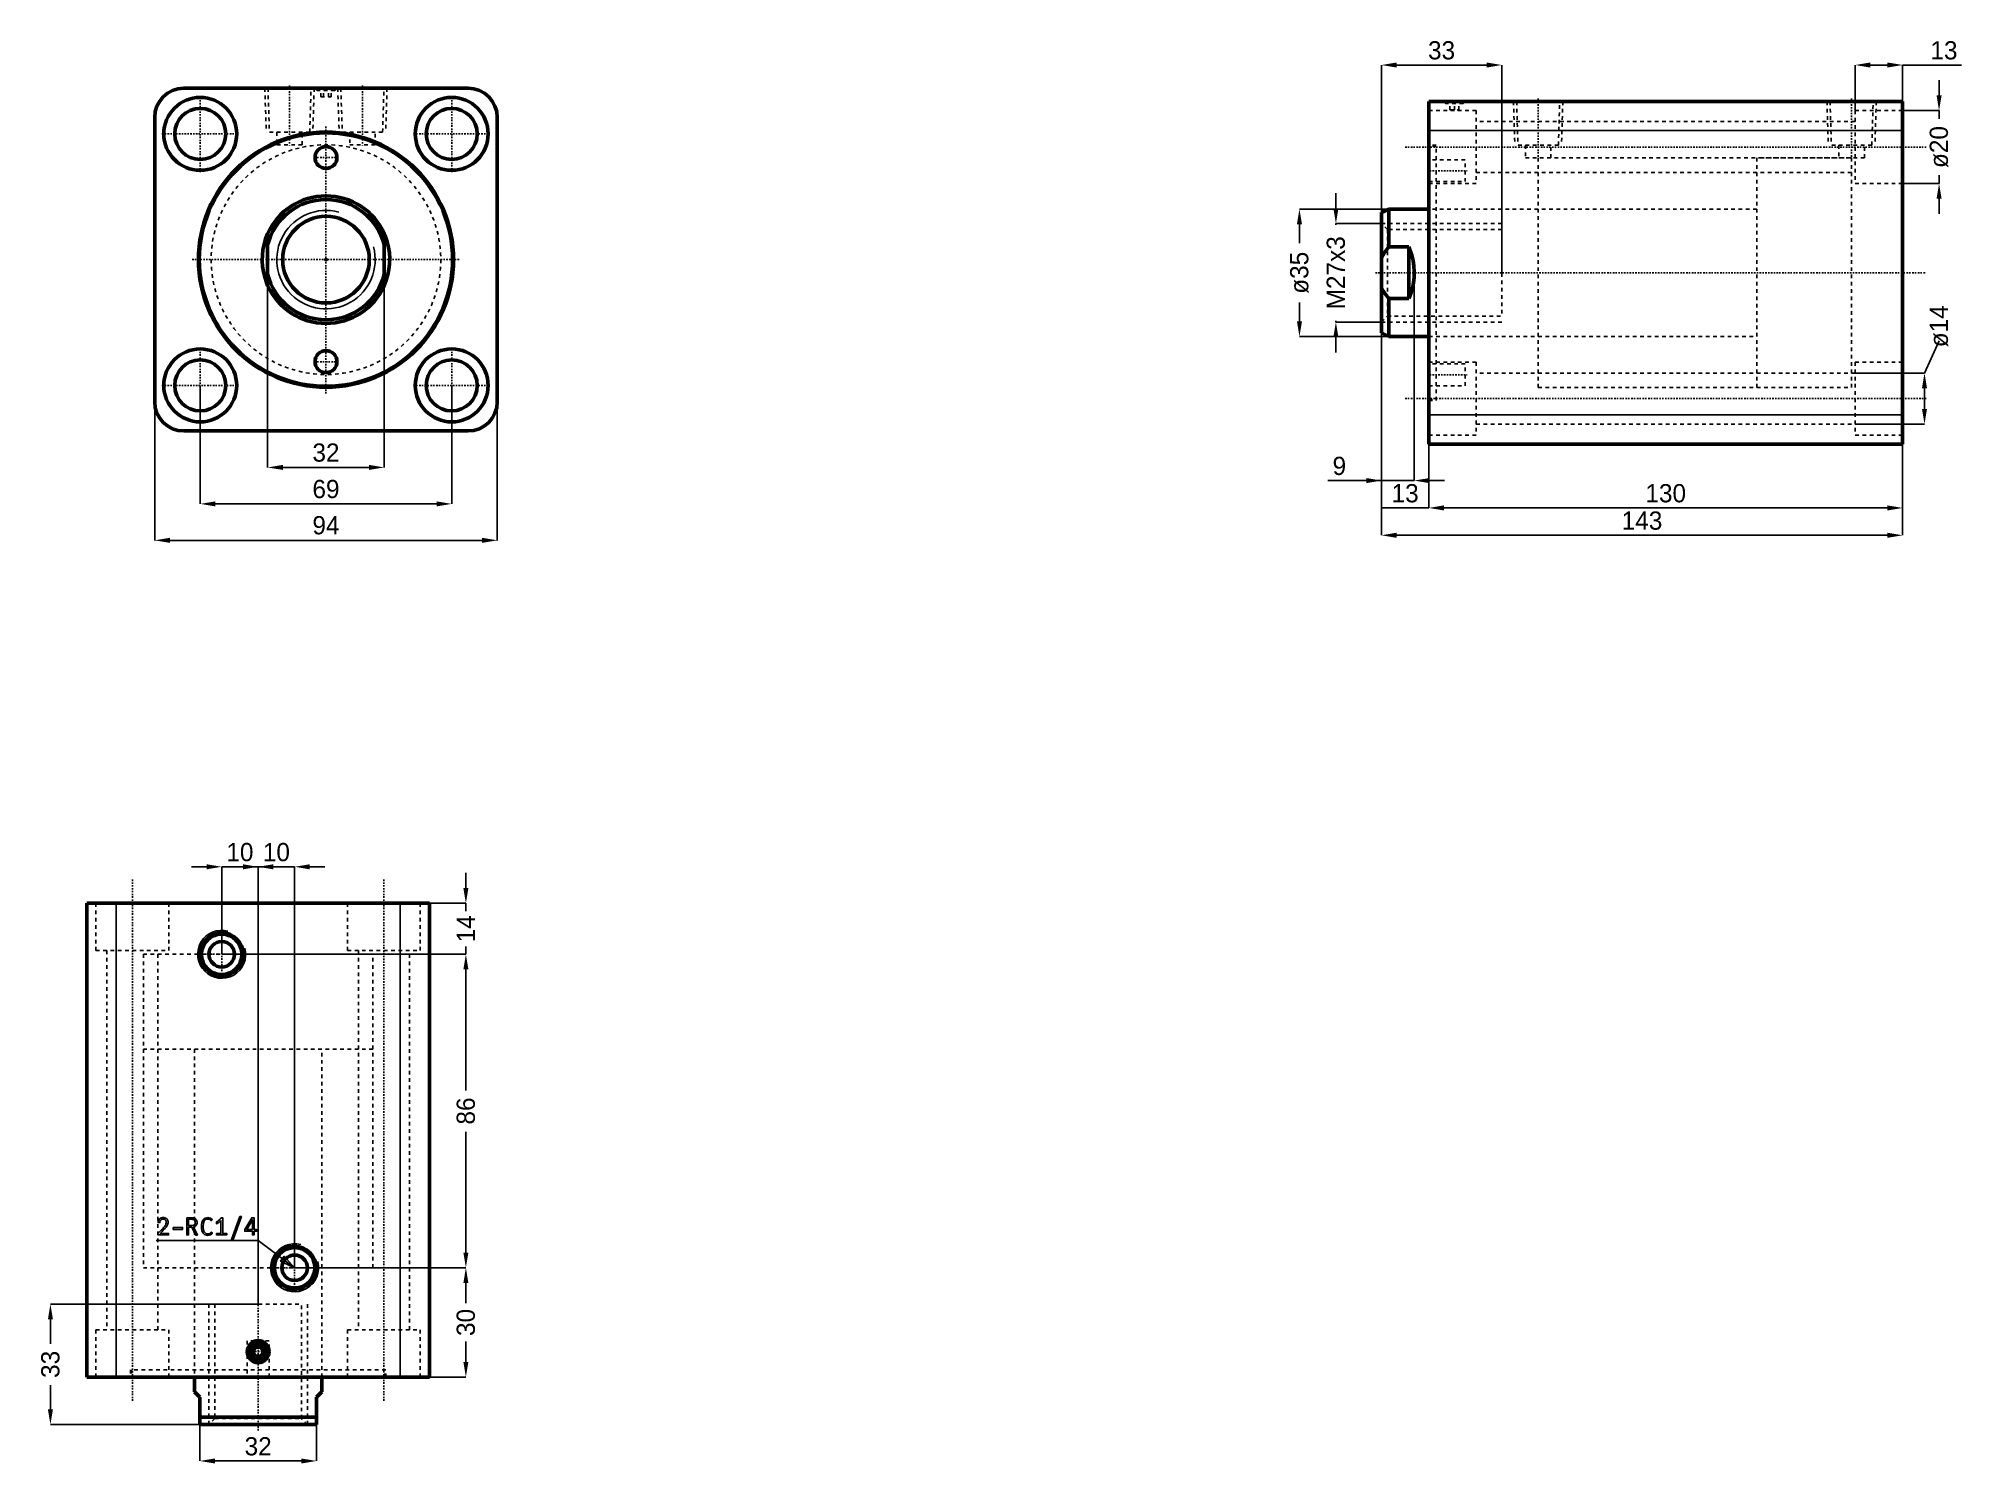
# Model space of a CAD drawing. Header units: millimetres. Extents: x -79 to 449, y -330 to 61.
import ezdxf

# ---------------------------------------------------------------- set-up
doc = ezdxf.new("R2010")
doc.units = ezdxf.units.MM
doc.linetypes.add('Center', pattern=[1.5, 0.45, -0.5, 0.05, -0.5])
doc.linetypes.add('Dashed', pattern=[2, 1, -1])
for name, color, linetype, lineweight in [('2d ConnectionPoints', 7, 'Continuous', 50), ('AM_0', 7, 'Continuous', 50), ('AM_4', 3, 'Continuous', 25), ('AM_5', 3, 'Continuous', 25), ('AM_7', 7, 'Center', 25), ('AM_9', 6, 'Dashed', 25)]:
    doc.layers.add(name, color=color, linetype=linetype, lineweight=lineweight)
doc.dimstyles.new('ISO-25', dxfattribs={"dimtxt": 2.5, "dimasz": 2.5, "dimexe": 1.25, "dimexo": 0.625, "dimtad": 1, "dimtxsty": 'Standard', "dimcen": 2.5, "dimadec": 0, "dimazin": 0, "dimtfac": 1, "dimtmove": 0, "dimatfit": 3, "dimfxl": 1, "dimarcsym": 0})

# ---------------------------------------------------------------- blocks, each defined once
blk = doc.blocks.new('1_RODcxhc_a_sd_63_60_IN_0_in_CXHC_A_IN_SD_63_60ST_0__CN_0')
at = {"layer": 'AM_0'}
for p, q in [((-16, -7.09), (-16, 7.09)), ((16, 7.09), (16, -7.09))]:
    blk.add_line(p, q, dxfattribs=at)
for points in [[(-16, 7.09), (-16.56, 5.67), (-16.99, 4.2), (-17.29, 2.71), (-17.46, 1.19), (-17.5, -0.34), (-17.4, -1.86), (-17.17, -3.37), (-16.81, -4.85), (-16.33, -6.3), (-16, -7.09)], [(16, -7.09), (16.56, -5.67), (16.99, -4.2), (17.29, -2.71), (17.46, -1.19), (17.5, 0.34), (17.4, 1.86), (17.17, 3.37), (16.81, 4.85), (16.33, 6.3), (16, 7.09)]]:
    blk.add_lwpolyline(points, dxfattribs=at)
blk.add_circle((0, 0), 11.88, dxfattribs=at)
for radius, start, end in [(17.5, 23.8955, 156.1045), (16.5, 14.1411, 165.8589), (16.5, 194.1411, 345.8589), (17.5, 203.8955, 336.1045)]:
    blk.add_arc((0, 0), radius, start, end, dxfattribs=at)
at = {"layer": 'AM_5'}
blk.add_arc((0, 0), 13.5, 75, 15, dxfattribs=at)
blk = doc.blocks.new('2_bodycxhc_a_sd_63_60_0_in_CXHC_A_IN_SD_63_60ST_0__CN_0')
at = {"layer": 'AM_0'}
for p, q in [((39, 47), (-39, 47)), ((-47, 39), (-47, -39)), ((47, -39), (47, 39)), ((-39, -47), (39, -47))]:
    blk.add_line(p, q, dxfattribs=at)
for centre, radius in [((-34.5, 34.5), 10), ((34.5, 34.5), 10), ((-34.5, 34.5), 7), ((34.5, 34.5), 7), ((0, 0), 35), ((0, 0), 34.75), ((0, 28), 3), ((-34.5, -34.5), 10), ((0, -28), 3), ((34.5, -34.5), 10), ((-34.5, -34.5), 7), ((34.5, -34.5), 7)]:
    blk.add_circle(centre, radius, dxfattribs=at)
for centre, start, end in [((-39, 39), 90, 180), ((39, 39), 0, 90), ((-39, -39), 180, 270), ((39, -39), 270, 360)]:
    blk.add_arc(centre, 8, start, end, dxfattribs=at)
at = {"layer": 'AM_5', "linetype": 'Dashed'}
for p, q in [((-16.77, 47), (-16.39, 35)), ((-3.23, 47), (-3.61, 35)), ((3.23, 47), (3.61, 35)), ((16.77, 47), (16.39, 35))]:
    blk.add_line(p, q, dxfattribs=at)
at = {"layer": 'AM_7'}
for p, q in [((-10, 47.77), (-10, 30.73)), ((10, 47.77), (10, 30.73)), ((-34.5, 24), (-34.5, 45)), ((0, 47.03), (0, 46.37)), ((34.5, 24), (34.5, 45)), ((-45, 34.5), (-24, 34.5)), ((0, -36.75), (0, 36.75)), ((24, 34.5), (45, 34.5)), ((-3.15, 28), (3.15, 28)), ((-36.75, 0), (36.75, 0)), ((-34.5, -45), (-34.5, -24)), ((34.5, -45), (34.5, -24)), ((-3.15, -28), (3.15, -28)), ((-45, -34.5), (-24, -34.5)), ((24, -34.5), (45, -34.5))]:
    blk.add_line(p, q, dxfattribs=at)
at = {"layer": 'AM_9'}
for p, q in [((-15.91, 47), (-15.54, 35)), ((-4.46, 35), (-4.09, 47)), ((-3, 47), (-2.4, 46.4)), ((-2.1, 46.7), (-2.4, 46.4)), ((2.4, 46.4), (-2.4, 46.4)), ((2.1, 46.7), (-2.1, 46.7)), ((-1.44, 44.7), (-1.44, 46.7)), ((-1.44, 44.7), (1.44, 44.7)), ((-0.72, 44.7), (-0.72, 46.7)), ((0.72, 44.7), (0.72, 46.7)), ((1.44, 44.7), (1.44, 46.7)), ((2.4, 46.4), (2.1, 46.7)), ((2.4, 46.4), (3, 47)), ((4.09, 47), (4.46, 35)), ((15.54, 35), (15.91, 47)), ((-4.46, 35), (-15.54, 35)), ((-13.5, 35), (-13.5, 31.5)), ((-6.5, 31.5), (-6.5, 35)), ((15.54, 35), (4.46, 35)), ((6.5, 35), (6.5, 31.5)), ((13.5, 31.5), (13.5, 35)), ((-6.5, 31.5), (-13.5, 31.5)), ((13.5, 31.5), (6.5, 31.5))]:
    blk.add_line(p, q, dxfattribs=at)
blk.add_circle((0, 0), 31.5, dxfattribs=at)
blk = doc.blocks.new('*D3')
at = {"layer": 'AM_5', "color": 0, "lineweight": -2}
for p, q in [((-34.5, -34.5), (-34.5, -67)), ((34.5, -34.5), (34.5, -67)), ((-30.33, -67), (30.33, -67))]:
    blk.add_line(p, q, dxfattribs=at)
at = {"layer": 'AM_5', "color": 0}
for points in [[(-30.33, -66.31), (-30.33, -67.69), (-34.5, -67)], [(30.33, -67.69), (30.33, -66.31), (34.5, -67)]]:
    blk.add_solid(points, dxfattribs=at)
at = {"layer": 'Defpoints', "color": 0}
for p in [(-34.5, -34.5), (34.5, -34.5), (34.5, -67)]:
    blk.add_point(p, dxfattribs=at)
at = {"layer": 'AM_5', "color": 0, "insert": (0, -62.95), "char_height": 5, "attachment_point": 5}
blk.add_mtext('69', dxfattribs=at)
blk = doc.blocks.new('*D4')
at = {"layer": 'AM_5', "color": 0, "lineweight": -2}
for p, q in [((-47, -39), (-47, -77)), ((47, -39), (47, -77)), ((-42.83, -77), (42.83, -77))]:
    blk.add_line(p, q, dxfattribs=at)
at = {"layer": 'AM_5', "color": 0}
for points in [[(-42.83, -76.31), (-42.83, -77.69), (-47, -77)], [(42.83, -77.69), (42.83, -76.31), (47, -77)]]:
    blk.add_solid(points, dxfattribs=at)
at = {"layer": 'Defpoints', "color": 0}
for p in [(-47, -39), (47, -39), (47, -77)]:
    blk.add_point(p, dxfattribs=at)
at = {"layer": 'AM_5', "color": 0, "insert": (0, -72.89), "char_height": 5, "attachment_point": 5}
blk.add_mtext('94', dxfattribs=at)
blk = doc.blocks.new('*D5')
at = {"layer": 'AM_5', "color": 0, "lineweight": -2}
for p, q in [((-16, 0), (-16, -57)), ((16, 0), (16, -57)), ((-11.83, -57), (11.83, -57))]:
    blk.add_line(p, q, dxfattribs=at)
at = {"layer": 'AM_5', "color": 0}
for points in [[(-11.83, -56.31), (-11.83, -57.69), (-16, -57)], [(11.83, -57.69), (11.83, -56.31), (16, -57)]]:
    blk.add_solid(points, dxfattribs=at)
at = {"layer": 'Defpoints', "color": 0}
for p in [(-16, 0), (16, 0), (16, -57)]:
    blk.add_point(p, dxfattribs=at)
at = {"layer": 'AM_5', "color": 0, "insert": (0, -52.95), "char_height": 5, "attachment_point": 5}
blk.add_mtext('32', dxfattribs=at)
blk = doc.blocks.new('1_RODcxhc_a_sd_63_60_IN_0_in_CXHC_A_IN_SD_63_60ST_0__CN_2')
at = {"layer": 'AM_0'}
for p, q in [((-11, 17.5), (-13, 16.5)), ((-13, 16.5), (-13, -16.5)), ((0, 17.5), (-11, 17.5)), ((-11, 17.5), (-11, 7.09)), ((-5.5, 7.09), (-11, 7.09)), ((-5.5, 7.09), (-5.5, -7.09)), ((-11, -7.09), (-5.5, -7.09)), ((-11, -7.09), (-11, -17.5)), ((-13, -16.5), (-11, -17.5)), ((-11, -17.5), (0, -17.5))]:
    blk.add_line(p, q, dxfattribs=at)
for points in [[(-11, 7.09), (-12.08, 5.62), (-13, 4.03)], [(-5.5, -7.09), (-4.94, -5.67), (-4.51, -4.2), (-4.21, -2.71), (-4.04, -1.19), (-4, 0.34), (-4.1, 1.86), (-4.33, 3.37), (-4.69, 4.85), (-5.17, 6.3), (-5.5, 7.09)], [(-13, -4.03), (-12.53, -4.91), (-11.99, -5.75), (-11, -7.09)]]:
    blk.add_lwpolyline(points, dxfattribs=at)
at = {"layer": 'AM_5', "linetype": 'Dashed'}
for p, q in [((-13, 13.5), (20, 13.5)), ((-13, -13.5), (20, -13.5))]:
    blk.add_line(p, q, dxfattribs=at)
at = {"layer": 'AM_9'}
for p, q in [((116, 31.5), (90, 31.5)), ((90, 31.5), (90, -31.5)), ((116, 31.5), (116, -31.5)), ((90, 17.5), (0, 17.5)), ((-11.38, 11.88), (-13, 13.5)), ((20, 11.88), (-11.38, 11.88)), ((-11.38, 11.88), (-11.38, -11.88)), ((20, 11.88), (20, -11.88)), ((-13, -13.5), (-11.38, -11.88)), ((-11.38, -11.88), (20, -11.88)), ((0, -17.5), (90, -17.5)), ((90, -31.5), (116, -31.5))]:
    blk.add_line(p, q, dxfattribs=at)
blk = doc.blocks.new('2_bodycxhc_a_sd_63_60_0_in_CXHC_A_IN_SD_63_60ST_0__CN_2')
at = {"layer": 'AM_0'}
for p, q in [((130, 47), (0, 47)), ((0, -47), (0, 47)), ((130, -47), (130, 47)), ((130, -47), (0, -47))]:
    blk.add_line(p, q, dxfattribs=at)
at = {"layer": 'AM_4'}
for p, q in [((130, 39), (0, 39)), ((130, -39), (0, -39))]:
    blk.add_line(p, q, dxfattribs=at)
at = {"layer": 'AM_5', "linetype": 'Dashed'}
for p, q in [((23.23, 47), (23.61, 35)), ((36.77, 47), (36.39, 35)), ((109.23, 47), (109.61, 35)), ((122.77, 47), (122.39, 35))]:
    blk.add_line(p, q, dxfattribs=at)
at = {"layer": 'AM_7'}
for p, q in [((30, 47.77), (30, 30.73)), ((116, 47.77), (116, 30.73)), ((7, 47.03), (7, 46.37)), ((-6.5, 34.5), (136.5, 34.5)), ((-0.5, 28), (10.5, 28)), ((-14.65, 0), (136.5, 0)), ((-0.5, -28), (10.5, -28)), ((-6.5, -34.5), (136.5, -34.5))]:
    blk.add_line(p, q, dxfattribs=at)
at = {"layer": 'AM_9'}
for p, q in [((13, 44.5), (0, 44.5)), ((4, 47), (4.6, 46.4)), ((4.9, 46.7), (4.6, 46.4)), ((9.4, 46.4), (4.6, 46.4)), ((9.1, 46.7), (4.9, 46.7)), ((5.75, 44.7), (5.75, 46.7)), ((5.75, 44.7), (8.25, 44.7)), ((7, 44.7), (7, 46.7)), ((8.25, 44.7), (8.25, 46.7)), ((9.4, 46.4), (9.1, 46.7)), ((9.4, 46.4), (10, 47)), ((13, 44.5), (13, 24.5)), ((24.09, 47), (24.46, 35)), ((35.54, 35), (35.91, 47)), ((110.09, 47), (110.46, 35)), ((130, 44.5), (117, 44.5)), ((117, 44.5), (117, 24.5)), ((121.54, 35), (121.91, 47)), ((117, 41.5), (13, 41.5)), ((2, 35), (0, 35)), ((2, 34.75), (0, 34.75)), ((2, -35), (2, 35)), ((35.54, 35), (24.46, 35)), ((26.5, 35), (26.5, 31.5)), ((33.5, 31.5), (33.5, 35)), ((121.54, 35), (110.46, 35)), ((112.5, 35), (112.5, 31.5)), ((119.5, 31.5), (119.5, 35)), ((10, 31), (0, 31)), ((10, 25), (10, 31)), ((13, 27.5), (117, 27.5)), ((119.5, 31.5), (26.5, 31.5)), ((30, 31.5), (30, -31.5)), ((116, 31.5), (116, -31.5)), ((0, 25), (10, 25)), ((0, 24.5), (13, 24.5)), ((117, 24.5), (130, 24.5)), ((30, 17.5), (0, 17.5)), ((0, -17.5), (30, -17.5)), ((13, -24.5), (0, -24.5)), ((10, -25), (0, -25)), ((10, -31), (10, -25)), ((13, -24.5), (13, -44.5)), ((130, -24.5), (117, -24.5)), ((117, -24.5), (117, -44.5)), ((0, -31), (10, -31)), ((117, -27.5), (13, -27.5)), ((30, -31.5), (116, -31.5)), ((0, -34.75), (2, -34.75)), ((0, -35), (2, -35)), ((13, -41.5), (117, -41.5)), ((0, -44.5), (13, -44.5)), ((117, -44.5), (130, -44.5))]:
    blk.add_line(p, q, dxfattribs=at)
blk = doc.blocks.new('*D19')
at = {"layer": 'AM_5', "color": 0, "lineweight": -2}
for p, q in [((291.61, 13.89), (267.11, 13.89)), ((267.11, 9.72), (267.11, 4.56)), ((267.11, -16.94), (267.11, -11.78)), ((291.61, -21.11), (267.11, -21.11))]:
    blk.add_line(p, q, dxfattribs=at)
at = {"layer": 'AM_5', "color": 0}
for points in [[(267.81, 9.72), (266.42, 9.72), (267.11, 13.89)], [(266.42, -16.94), (267.81, -16.94), (267.11, -21.11)]]:
    blk.add_solid(points, dxfattribs=at)
at = {"layer": 'Defpoints', "color": 0}
for p in [(291.61, 13.89), (267.11, -21.11), (291.61, -21.11)]:
    blk.add_point(p, dxfattribs=at)
at = {"layer": 'AM_5', "color": 0, "insert": (267.11, -3.61), "char_height": 5, "attachment_point": 5, "rotation": 90}
blk.add_mtext('ø35', dxfattribs=at)
blk = doc.blocks.new('*D20')
at = {"layer": 'AM_5', "color": 0, "lineweight": -2}
for p, q in [((289.61, -3.61), (289.61, -60.61)), ((298.61, -3.61), (298.61, -60.61)), ((289.61, -60.61), (274.89, -60.61)), ((289.61, -60.61), (298.61, -60.61)), ((302.78, -60.61), (306.95, -60.61))]:
    blk.add_line(p, q, dxfattribs=at)
at = {"layer": 'AM_5', "color": 0}
for points in [[(285.45, -61.31), (285.45, -59.92), (289.61, -60.61)], [(302.78, -59.92), (302.78, -61.31), (298.61, -60.61)]]:
    blk.add_solid(points, dxfattribs=at)
at = {"layer": 'Defpoints', "color": 0}
for p in [(289.61, -3.61), (298.61, -3.61), (298.61, -60.61)]:
    blk.add_point(p, dxfattribs=at)
at = {"layer": 'AM_5', "color": 0, "insert": (278.06, -56.61), "char_height": 5, "attachment_point": 5}
blk.add_mtext('9', dxfattribs=at)
blk = doc.blocks.new('*D21')
at = {"layer": 'AM_5', "color": 0, "lineweight": -2}
for p, q in [((289.61, -3.61), (289.61, -68.11)), ((302.61, -42.61), (302.61, -68.11)), ((289.61, -68.11), (302.61, -68.11))]:
    blk.add_line(p, q, dxfattribs=at)
at = {"layer": 'Defpoints', "color": 0}
for p in [(289.61, -3.61), (302.61, -42.61), (302.61, -68.11)]:
    blk.add_point(p, dxfattribs=at)
at = {"layer": 'AM_5', "color": 0, "insert": (296.11, -64.11), "char_height": 5, "attachment_point": 5}
blk.add_mtext('13', dxfattribs=at)
blk = doc.blocks.new('*D22')
at = {"layer": 'AM_5', "color": 0, "lineweight": -2}
for p, q in [((302.61, -42.61), (302.61, -68.11)), ((432.61, -50.61), (432.61, -68.11)), ((428.45, -68.11), (306.78, -68.11))]:
    blk.add_line(p, q, dxfattribs=at)
at = {"layer": 'AM_5', "color": 0}
for points in [[(306.78, -67.42), (306.78, -68.81), (302.61, -68.11)], [(428.45, -68.81), (428.45, -67.42), (432.61, -68.11)]]:
    blk.add_solid(points, dxfattribs=at)
at = {"layer": 'Defpoints', "color": 0}
for p in [(302.61, -42.61), (432.61, -50.61), (302.61, -68.11)]:
    blk.add_point(p, dxfattribs=at)
at = {"layer": 'AM_5', "color": 0, "insert": (367.61, -64.11), "char_height": 5, "attachment_point": 5}
blk.add_mtext('130', dxfattribs=at)
blk = doc.blocks.new('*D23')
at = {"layer": 'AM_5', "color": 0, "lineweight": -2}
for p, q in [((289.61, -3.61), (289.61, -75.61)), ((432.61, -50.61), (432.61, -75.61)), ((428.45, -75.61), (293.78, -75.61))]:
    blk.add_line(p, q, dxfattribs=at)
at = {"layer": 'AM_5', "color": 0}
for points in [[(293.78, -74.92), (293.78, -76.31), (289.61, -75.61)], [(428.45, -76.31), (428.45, -74.92), (432.61, -75.61)]]:
    blk.add_solid(points, dxfattribs=at)
at = {"layer": 'Defpoints', "color": 0}
for p in [(289.61, -3.61), (432.61, -50.61), (289.61, -75.61)]:
    blk.add_point(p, dxfattribs=at)
at = {"layer": 'AM_5', "color": 0, "insert": (361.11, -71.61), "char_height": 5, "attachment_point": 5}
blk.add_mtext('143', dxfattribs=at)
blk = doc.blocks.new('*D24')
at = {"layer": 'AM_5', "color": 0, "lineweight": -2}
for p, q in [((438.61, -31.11), (442.61, -22.28)), ((419.61, -31.11), (438.61, -31.11)), ((438.61, -35.28), (438.61, -40.94)), ((419.61, -45.11), (438.61, -45.11))]:
    blk.add_line(p, q, dxfattribs=at)
at = {"layer": 'AM_5', "color": 0}
for points in [[(439.31, -35.28), (437.92, -35.28), (438.61, -31.11)], [(437.92, -40.94), (439.31, -40.94), (438.61, -45.11)]]:
    blk.add_solid(points, dxfattribs=at)
at = {"layer": 'Defpoints', "color": 0}
for p in [(419.61, -31.11), (419.61, -45.11), (438.61, -45.11)]:
    blk.add_point(p, dxfattribs=at)
at = {"layer": 'AM_5', "color": 0, "insert": (442.61, -18.28), "char_height": 5, "attachment_point": 5, "rotation": 90}
blk.add_mtext('ø14', dxfattribs=at)
blk = doc.blocks.new('*D25')
at = {"layer": 'AM_5', "color": 0, "lineweight": -2}
for p, q in [((442.61, 45.06), (442.61, 49.22)), ((432.61, 40.89), (442.61, 40.89)), ((442.61, 40.89), (442.61, 38.64)), ((442.61, 20.89), (442.61, 23.14)), ((432.61, 20.89), (442.61, 20.89)), ((442.61, 16.72), (442.61, 12.56))]:
    blk.add_line(p, q, dxfattribs=at)
at = {"layer": 'AM_5', "color": 0}
for points in [[(441.92, 45.06), (443.31, 45.06), (442.61, 40.89)], [(443.31, 16.72), (441.92, 16.72), (442.61, 20.89)]]:
    blk.add_solid(points, dxfattribs=at)
at = {"layer": 'Defpoints', "color": 0}
for p in [(432.61, 40.89), (442.61, 40.89), (432.61, 20.89)]:
    blk.add_point(p, dxfattribs=at)
at = {"layer": 'AM_5', "color": 0, "insert": (442.61, 30.89), "char_height": 5, "attachment_point": 5, "rotation": 90}
blk.add_mtext('ø20', dxfattribs=at)
blk = doc.blocks.new('*D26')
at = {"layer": 'AM_5', "color": 0, "lineweight": -2}
for p, q in [((419.61, 40.89), (419.61, 53.39)), ((423.78, 53.39), (428.45, 53.39)), ((432.61, 40.89), (432.61, 53.39)), ((432.61, 53.39), (448.78, 53.39))]:
    blk.add_line(p, q, dxfattribs=at)
at = {"layer": 'AM_5', "color": 0}
for points in [[(423.78, 54.08), (423.78, 52.69), (419.61, 53.39)], [(428.45, 52.69), (428.45, 54.08), (432.61, 53.39)]]:
    blk.add_solid(points, dxfattribs=at)
at = {"layer": 'Defpoints', "color": 0}
for p in [(432.61, 53.39), (419.61, 40.89), (432.61, 40.89)]:
    blk.add_point(p, dxfattribs=at)
at = {"layer": 'AM_5', "color": 0, "insert": (443.95, 57.39), "char_height": 5, "attachment_point": 5}
blk.add_mtext('13', dxfattribs=at)
blk = doc.blocks.new('*D27')
at = {"layer": 'AM_5', "color": 0, "lineweight": -2}
for p, q in [((289.61, -3.61), (289.61, 53.39)), ((293.78, 53.39), (318.45, 53.39)), ((322.61, -3.61), (322.61, 53.39))]:
    blk.add_line(p, q, dxfattribs=at)
at = {"layer": 'AM_5', "color": 0}
for points in [[(293.78, 54.08), (293.78, 52.69), (289.61, 53.39)], [(318.45, 52.69), (318.45, 54.08), (322.61, 53.39)]]:
    blk.add_solid(points, dxfattribs=at)
at = {"layer": 'Defpoints', "color": 0}
for p in [(322.61, 53.39), (289.61, -3.61), (322.61, -3.61)]:
    blk.add_point(p, dxfattribs=at)
at = {"layer": 'AM_5', "color": 0, "insert": (306.11, 57.39), "char_height": 5, "attachment_point": 5}
blk.add_mtext('33', dxfattribs=at)
blk = doc.blocks.new('*D28')
at = {"layer": 'AM_5', "color": 0, "lineweight": -2}
for p, q in [((277.11, 14.06), (277.11, 18.22)), ((289.61, 9.89), (277.11, 9.89)), ((277.11, 9.89), (277.11, 9.56)), ((277.11, -17.11), (277.11, -16.78)), ((289.61, -17.11), (277.11, -17.11)), ((277.11, -21.28), (277.11, -25.44))]:
    blk.add_line(p, q, dxfattribs=at)
at = {"layer": 'AM_5', "color": 0}
for points in [[(276.42, 14.06), (277.81, 14.06), (277.11, 9.89)], [(277.81, -21.28), (276.42, -21.28), (277.11, -17.11)]]:
    blk.add_solid(points, dxfattribs=at)
at = {"layer": 'Defpoints', "color": 0}
for p in [(289.61, 9.89), (277.11, -17.11), (289.61, -17.11)]:
    blk.add_point(p, dxfattribs=at)
at = {"layer": 'AM_5', "color": 0, "insert": (277.11, -3.61), "char_height": 5, "attachment_point": 5, "rotation": 90}
blk.add_mtext('M27x3', dxfattribs=at)
blk = doc.blocks.new('1_RODcxhc_a_sd_63_60_IN_0_in_CXHC_A_IN_SD_63_60ST_0__CN_4')
at = {"layer": 'AM_0'}
for p, q in [((-17.5, 0), (-17.5, -4)), ((17.5, -4), (17.5, 0)), ((-16, -5.5), (-17.5, -4)), ((17.5, -4), (16, -5.5)), ((-16, -13), (-16, -5.5)), ((16, -5.5), (16, -13)), ((-16, -11), (16, -11)), ((-16, -13), (16, -13))]:
    blk.add_line(p, q, dxfattribs=at)
at = {"layer": 'AM_5', "linetype": 'Dashed'}
for p, q in [((-13.5, -13), (-13.5, 20)), ((13.5, -13), (13.5, 20))]:
    blk.add_line(p, q, dxfattribs=at)
at = {"layer": 'AM_7'}
blk.add_line((0, -14.65), (0, 136.5), dxfattribs=at)
at = {"layer": 'AM_9'}
for p, q in [((-31.5, 116), (31.5, 116)), ((-31.5, 116), (-31.5, 90)), ((31.5, 90), (31.5, 116)), ((-31.5, 90), (31.5, 90)), ((-17.5, 90), (-17.5, 0)), ((17.5, 0), (17.5, 90)), ((-11.876, 20), (11.876, 20)), ((-11.876, 20), (-11.876, -11.376)), ((11.876, -11.376), (11.876, 20)), ((-11.876, -11.376), (-13.5, -13)), ((-11.876, -11.376), (11.876, -11.376)), ((13.5, -13), (11.876, -11.376))]:
    blk.add_line(p, q, dxfattribs=at)
blk = doc.blocks.new('2_bodycxhc_a_sd_63_60_0_in_CXHC_A_IN_SD_63_60ST_0__CN_4')
at = {"layer": 'AM_0'}
for p, q in [((-47, 130), (-47, 0)), ((47, 130), (-47, 130)), ((47, 130), (47, 0)), ((-0.72, 8.25), (-1.44, 7)), ((-1.44, 7), (-0.72, 5.75)), ((0.72, 8.25), (-0.72, 8.25)), ((-0.72, 5.75), (0.72, 5.75)), ((1.44, 7), (0.72, 8.25)), ((0.72, 5.75), (1.44, 7)), ((47, 0), (-47, 0))]:
    blk.add_line(p, q, dxfattribs=at)
for centre, radius in [((-10, 116), 5.91), ((-10, 116), 5.54), ((-10, 116), 3.5), ((10, 30), 5.91), ((10, 30), 5.54), ((10, 30), 3.5), ((0, 7), 3), ((0, 7), 2.4), ((0, 7), 2.1)]:
    blk.add_circle(centre, radius, dxfattribs=at)
at = {"layer": 'AM_4'}
for p, q in [((-39, 130), (-39, 0)), ((39, 130), (39, 0))]:
    blk.add_line(p, q, dxfattribs=at)
at = {"layer": 'AM_5'}
for centre in [(-10, 116), (10, 30)]:
    blk.add_arc(centre, 6.58, 75, 15, dxfattribs=at)
at = {"layer": 'AM_7'}
for p, q in [((-34.5, -6.5), (-34.5, 136.5)), ((34.5, -6.5), (34.5, 136.5)), ((-10, 109.79), (-10, 122.21)), ((-16.21, 116), (-3.79, 116)), ((10, 23.79), (10, 36.21)), ((3.79, 30), (16.21, 30)), ((-3.15, 7), (3.15, 7))]:
    blk.add_line(p, q, dxfattribs=at)
at = {"layer": 'AM_9'}
for p, q in [((-44.5, 130), (-44.5, 117)), ((-24.5, 117), (-24.5, 130)), ((24.5, 130), (24.5, 117)), ((44.5, 117), (44.5, 130)), ((-44.5, 117), (-24.5, 117)), ((-41.5, 117), (-41.5, 13)), ((-27.5, 13), (-27.5, 117)), ((24.5, 117), (44.5, 117)), ((27.5, 117), (27.5, 13)), ((41.5, 13), (41.5, 117)), ((-31.5, 116), (31.5, 116)), ((-31.5, 116), (-31.5, 30)), ((31.5, 30), (31.5, 116)), ((-31.5, 30), (31.5, 30)), ((-17.5, 30), (-17.5, 0)), ((17.5, 0), (17.5, 30)), ((-44.5, 13), (-24.5, 13)), ((-44.5, 13), (-44.5, 0)), ((-24.5, 0), (-24.5, 13)), ((24.5, 13), (44.5, 13)), ((24.5, 13), (24.5, 0)), ((44.5, 0), (44.5, 13)), ((3, 10), (-3, 10)), ((-3, 10), (-3, 0)), ((3, 0), (3, 10)), ((35, 2), (-35, 2)), ((-35, 2), (-35, 0)), ((-34.75, 2), (-34.75, 0)), ((34.75, 0), (34.75, 2)), ((35, 0), (35, 2))]:
    blk.add_line(p, q, dxfattribs=at)
blk = doc.blocks.new('*D40')
at = {"layer": 'AM_5', "color": 0, "lineweight": -2}
for p, q in [((-34.61, -319.55), (-34.61, -329.55)), ((-2.61, -319.55), (-2.61, -329.55)), ((-30.44, -329.55), (-6.78, -329.55))]:
    blk.add_line(p, q, dxfattribs=at)
at = {"layer": 'AM_5', "color": 0}
for points in [[(-30.44, -328.86), (-30.44, -330.25), (-34.61, -329.55)], [(-6.78, -330.25), (-6.78, -328.86), (-2.61, -329.55)]]:
    blk.add_solid(points, dxfattribs=at)
at = {"layer": 'Defpoints', "color": 0}
for p in [(-34.61, -319.55), (-2.61, -319.55), (-2.61, -329.55)]:
    blk.add_point(p, dxfattribs=at)
at = {"layer": 'AM_5', "color": 0, "insert": (-18.61, -325.55), "char_height": 5, "attachment_point": 5}
blk.add_mtext('32', dxfattribs=at)
blk = doc.blocks.new('*D41')
at = {"layer": 'AM_5', "color": 0, "lineweight": -2}
for p, q in [((-18.61, -286.55), (-75.61, -286.55)), ((-75.61, -290.72), (-75.61, -297.39)), ((-75.61, -315.39), (-75.61, -308.72)), ((-34.61, -319.55), (-75.61, -319.55))]:
    blk.add_line(p, q, dxfattribs=at)
at = {"layer": 'AM_5', "color": 0}
for points in [[(-74.92, -290.72), (-76.3, -290.72), (-75.61, -286.55)], [(-76.3, -315.39), (-74.92, -315.39), (-75.61, -319.55)]]:
    blk.add_solid(points, dxfattribs=at)
at = {"layer": 'Defpoints', "color": 0}
for p in [(-75.61, -286.55), (-18.61, -286.55), (-34.61, -319.55)]:
    blk.add_point(p, dxfattribs=at)
at = {"layer": 'AM_5', "color": 0, "insert": (-75.61, -303.05), "char_height": 5, "attachment_point": 5, "rotation": 90}
blk.add_mtext('33', dxfattribs=at)
blk = doc.blocks.new('*D42')
at = {"layer": 'AM_5', "color": 0, "lineweight": -2}
for p, q in [((-8.61, -276.55), (38.39, -276.55)), ((38.39, -280.72), (38.39, -286.3)), ((38.39, -302.39), (38.39, -296.8)), ((28.39, -306.55), (38.39, -306.55))]:
    blk.add_line(p, q, dxfattribs=at)
at = {"layer": 'AM_5', "color": 0}
for points in [[(39.08, -280.72), (37.7, -280.72), (38.39, -276.55)], [(37.7, -302.39), (39.08, -302.39), (38.39, -306.55)]]:
    blk.add_solid(points, dxfattribs=at)
at = {"layer": 'Defpoints', "color": 0}
for p in [(-8.61, -276.55), (38.39, -276.55), (28.39, -306.55)]:
    blk.add_point(p, dxfattribs=at)
at = {"layer": 'AM_5', "color": 0, "insert": (38.39, -291.55), "char_height": 5, "attachment_point": 5, "rotation": 90}
blk.add_mtext('30', dxfattribs=at)
blk = doc.blocks.new('*D43')
at = {"layer": 'AM_5', "color": 0, "lineweight": -2}
for p, q in [((-28.61, -190.55), (38.39, -190.55)), ((38.39, -194.72), (38.39, -227.89)), ((38.39, -272.39), (38.39, -239.22)), ((-8.61, -276.55), (38.39, -276.55))]:
    blk.add_line(p, q, dxfattribs=at)
at = {"layer": 'AM_5', "color": 0}
for points in [[(39.08, -194.72), (37.7, -194.72), (38.39, -190.55)], [(37.7, -272.39), (39.08, -272.39), (38.39, -276.55)]]:
    blk.add_solid(points, dxfattribs=at)
at = {"layer": 'Defpoints', "color": 0}
for p in [(-28.61, -190.55), (-8.61, -276.55), (38.39, -276.55)]:
    blk.add_point(p, dxfattribs=at)
at = {"layer": 'AM_5', "color": 0, "insert": (38.39, -233.55), "char_height": 5, "attachment_point": 5, "rotation": 90}
blk.add_mtext('86', dxfattribs=at)
blk = doc.blocks.new('*D44')
at = {"layer": 'AM_5', "color": 0, "lineweight": -2}
for p, q in [((38.39, -172.39), (38.39, -168.22)), ((15.89, -176.55), (38.39, -176.55)), ((38.39, -176.55), (38.39, -178.72)), ((38.39, -190.55), (38.39, -188.39)), ((-28.61, -190.55), (38.39, -190.55)), ((38.39, -194.72), (38.39, -198.89))]:
    blk.add_line(p, q, dxfattribs=at)
at = {"layer": 'AM_5', "color": 0}
for points in [[(37.7, -172.39), (39.08, -172.39), (38.39, -176.55)], [(39.08, -194.72), (37.7, -194.72), (38.39, -190.55)]]:
    blk.add_solid(points, dxfattribs=at)
at = {"layer": 'Defpoints', "color": 0}
for p in [(15.89, -176.55), (-28.61, -190.55), (38.39, -190.55)]:
    blk.add_point(p, dxfattribs=at)
at = {"layer": 'AM_5', "color": 0, "insert": (38.39, -183.55), "char_height": 5, "attachment_point": 5, "rotation": 90}
blk.add_mtext('14', dxfattribs=at)
blk = doc.blocks.new('*D45')
at = {"layer": 'AM_5', "color": 0, "lineweight": -2}
for p, q in [((-32.78, -166.55), (-36.94, -166.55)), ((-28.61, -190.55), (-28.61, -166.55)), ((-28.61, -166.55), (-18.61, -166.55)), ((-18.61, -286.55), (-18.61, -166.55)), ((-14.44, -166.55), (-10.28, -166.55))]:
    blk.add_line(p, q, dxfattribs=at)
at = {"layer": 'AM_5', "color": 0}
for points in [[(-32.78, -167.25), (-32.78, -165.86), (-28.61, -166.55)], [(-14.44, -165.86), (-14.44, -167.25), (-18.61, -166.55)]]:
    blk.add_solid(points, dxfattribs=at)
at = {"layer": 'Defpoints', "color": 0}
for p in [(-18.61, -166.55), (-28.61, -190.55), (-18.61, -286.55)]:
    blk.add_point(p, dxfattribs=at)
at = {"layer": 'AM_5', "color": 0, "insert": (-23.61, -162.55), "char_height": 5, "attachment_point": 5}
blk.add_mtext('10', dxfattribs=at)
blk = doc.blocks.new('*D46')
at = {"layer": 'AM_5', "color": 0, "lineweight": -2}
for p, q in [((-22.78, -166.55), (-26.94, -166.55)), ((-18.61, -286.55), (-18.61, -166.55)), ((-8.61, -166.55), (-18.61, -166.55)), ((-8.61, -276.55), (-8.61, -166.55)), ((-4.44, -166.55), (-0.28, -166.55))]:
    blk.add_line(p, q, dxfattribs=at)
at = {"layer": 'AM_5', "color": 0}
for points in [[(-22.78, -167.25), (-22.78, -165.86), (-18.61, -166.55)], [(-4.44, -165.86), (-4.44, -167.25), (-8.61, -166.55)]]:
    blk.add_solid(points, dxfattribs=at)
at = {"layer": 'Defpoints', "color": 0}
for p in [(-18.61, -166.55), (-8.61, -276.55), (-18.61, -286.55)]:
    blk.add_point(p, dxfattribs=at)
at = {"layer": 'AM_5', "color": 0, "insert": (-13.61, -162.55), "char_height": 5, "attachment_point": 5}
blk.add_mtext('10', dxfattribs=at)
blk = doc.blocks.new('*D47')
at = {"layer": 'AM_5', "color": 0, "lineweight": -2}
for p, q in [((-34.61, -319.55), (-34.61, -329.55)), ((-2.61, -319.55), (-2.61, -329.55)), ((-30.44, -329.55), (-6.78, -329.55))]:
    blk.add_line(p, q, dxfattribs=at)
at = {"layer": 'AM_5', "color": 0}
for points in [[(-30.44, -328.86), (-30.44, -330.25), (-34.61, -329.55)], [(-6.78, -330.25), (-6.78, -328.86), (-2.61, -329.55)]]:
    blk.add_solid(points, dxfattribs=at)
at = {"layer": 'Defpoints', "color": 0}
for p in [(-34.61, -319.55), (-2.61, -319.55), (-2.61, -329.55)]:
    blk.add_point(p, dxfattribs=at)
at = {"layer": 'AM_5', "color": 0, "insert": (-18.61, -325.55), "char_height": 5, "attachment_point": 5}
blk.add_mtext('32', dxfattribs=at)

msp = doc.modelspace()

# ---------------------------------------------------------------- linework, layer by layer
at = {"layer": '2d ConnectionPoints'}
for p in [(0, 0), (302.612, -3.611), (-18.61, -306.554)]:
    msp.add_point(p, dxfattribs=at)
at = {"layer": 'AM_5'}
for p, q in [((-46.61, -269.054), (-18.61, -269.054)), ((-18.61, -269.054), (-8.61, -276.554))]:
    msp.add_line(p, q, dxfattribs=at)
for points in [[(-45.963, -266.943), (-45.963, -266.943), (-45.749, -266.747), (-45.444, -266.461), (-45.444, -266.461), (-45.158, -266.185), (-44.978, -266.005), (-44.978, -266.005), (-44.806, -265.824), (-44.559, -265.54), (-44.559, -265.54), (-44.326, -265.24), (-44.179, -265.032), (-44.179, -265.032), (-44.049, -264.824), (-43.908, -264.528), (-43.908, -264.528), (-43.833, -264.251), (-43.818, -264.076), (-43.818, -264.076), (-43.823, -263.979), (-43.846, -263.84), (-43.846, -263.84), (-43.889, -263.711), (-43.929, -263.631), (-43.929, -263.631), (-43.976, -263.557), (-44.06, -263.458), (-44.06, -263.458), (-44.159, -263.375), (-44.233, -263.329), (-44.233, -263.329), (-44.312, -263.29), (-44.438, -263.248), (-44.438, -263.248), (-44.572, -263.226), (-44.666, -263.222), (-44.666, -263.222), (-44.771, -263.226), (-44.918, -263.249), (-44.918, -263.249), (-45.055, -263.292), (-45.141, -263.332), (-45.141, -263.332), (-45.221, -263.38), (-45.326, -263.467), (-45.326, -263.467), (-45.416, -263.572), (-45.466, -263.652), (-45.466, -263.652), (-45.508, -263.739), (-45.554, -263.881), (-45.554, -263.881), (-45.578, -264.037), (-45.583, -264.148), (-46.07, -264.148), (-46.07, -264.148), (-46.063, -263.981), (-46.023, -263.749), (-46.023, -263.749), (-45.95, -263.538), (-45.882, -263.41), (-45.882, -263.41), (-45.801, -263.293), (-45.661, -263.139), (-45.661, -263.139), (-45.496, -263.012), (-45.373, -262.942), (-45.373, -262.942), (-45.243, -262.885), (-45.037, -262.823), (-45.037, -262.823), (-44.819, -262.789), (-44.666, -262.783), (-44.666, -262.783), (-44.524, -262.789), (-44.318, -262.82), (-44.318, -262.82), (-44.12, -262.879), (-43.994, -262.932), (-43.994, -262.932), (-43.874, -262.998), (-43.713, -263.117), (-43.713, -263.117), (-43.575, -263.261), (-43.495, -263.371), (-43.495, -263.371), (-43.428, -263.491), (-43.355, -263.686), (-43.355, -263.686), (-43.315, -263.901), (-43.308, -264.054), (-43.308, -264.054), (-43.319, -264.227), (-43.377, -264.493), (-43.377, -264.493), (-43.485, -264.767), (-43.584, -264.954), (-43.584, -264.954), (-43.698, -265.14), (-43.884, -265.408), (-43.884, -265.408), (-44.086, -265.665), (-44.229, -265.83), (-44.229, -265.83), (-44.384, -265.997), (-44.644, -266.268), (-44.644, -266.268), (-44.937, -266.563), (-45.151, -266.774), (-45.495, -267.112), (-43.168, -267.115), (-43.168, -267.554), (-46.135, -267.554), (-46.135, -267.099), (-45.963, -266.943)], [(-38.194, -262.841), (-36.822, -262.841), (-36.822, -262.841), (-36.682, -262.847), (-36.474, -262.876), (-36.474, -262.876), (-36.27, -262.929), (-36.137, -262.978), (-36.137, -262.978), (-36.009, -263.039), (-35.834, -263.152), (-35.834, -263.152), (-35.68, -263.293), (-35.589, -263.402), (-35.589, -263.402), (-35.511, -263.523), (-35.427, -263.726), (-35.427, -263.726), (-35.382, -263.955), (-35.373, -264.122), (-35.373, -264.122), (-35.384, -264.306), (-35.44, -264.556), (-35.44, -264.556), (-35.544, -264.775), (-35.639, -264.904), (-35.639, -264.904), (-35.753, -265.018), (-35.947, -265.162), (-35.947, -265.162), (-36.17, -265.274), (-36.335, -265.331), (-35.256, -267.586), (-35.782, -267.586), (-36.835, -265.409), (-36.907, -265.409), (-37.713, -265.409), (-37.713, -267.554), (-38.194, -267.554), (-38.194, -262.841)], [(-37.05, -264.986), (-37.05, -264.986), (-36.912, -264.984), (-36.722, -264.971), (-36.722, -264.971), (-36.55, -264.948), (-36.445, -264.926), (-36.445, -264.926), (-36.349, -264.897), (-36.218, -264.834), (-36.218, -264.834), (-36.102, -264.747), (-36.034, -264.676), (-36.034, -264.676), (-35.976, -264.593), (-35.914, -264.441), (-35.914, -264.441), (-35.88, -264.256), (-35.873, -264.115), (-35.873, -264.115), (-35.885, -263.936), (-35.948, -263.709), (-35.948, -263.709), (-36.064, -263.533), (-36.171, -263.444), (-36.171, -263.444), (-36.296, -263.375), (-36.505, -263.299), (-36.505, -263.299), (-36.741, -263.259), (-36.913, -263.251), (-37.713, -263.251), (-37.713, -264.986), (-37.05, -264.986)], [(-32.478, -267.664), (-32.478, -267.664), (-32.795, -267.64), (-33.208, -267.512), (-33.208, -267.512), (-33.546, -267.275), (-33.729, -267.057), (-33.729, -267.057), (-33.879, -266.79), (-34.041, -266.304), (-34.041, -266.304), (-34.129, -265.714), (-34.145, -265.263), (-34.145, -265.263), (-34.127, -264.787), (-34.034, -264.169), (-34.034, -264.169), (-33.859, -263.666), (-33.698, -263.396), (-33.698, -263.396), (-33.504, -263.175), (-33.155, -262.936), (-33.155, -262.936), (-32.737, -262.807), (-32.419, -262.783), (-32.419, -262.783), (-32.116, -262.806), (-31.714, -262.927), (-31.714, -262.927), (-31.378, -263.151), (-31.191, -263.358), (-31.503, -263.612), (-31.503, -263.612), (-31.591, -263.519), (-31.724, -263.404), (-31.724, -263.404), (-31.861, -263.318), (-31.953, -263.277), (-31.953, -263.277), (-32.045, -263.245), (-32.178, -263.211), (-32.178, -263.211), (-32.305, -263.193), (-32.387, -263.189), (-32.387, -263.189), (-32.571, -263.198), (-32.818, -263.247), (-32.818, -263.247), (-33.029, -263.337), (-33.149, -263.42), (-33.149, -263.42), (-33.255, -263.521), (-33.39, -263.703), (-33.39, -263.703), (-33.495, -263.923), (-33.549, -264.091), (-33.549, -264.091), (-33.592, -264.276), (-33.638, -264.589), (-33.638, -264.589), (-33.663, -264.942), (-33.667, -265.201), (-33.667, -265.201), (-33.656, -265.582), (-33.595, -266.083), (-33.595, -266.083), (-33.482, -266.498), (-33.378, -266.727), (-33.378, -266.727), (-33.249, -266.916), (-33.002, -267.12), (-33.002, -267.12), (-32.693, -267.231), (-32.452, -267.252), (-32.452, -267.252), (-32.199, -267.233), (-31.872, -267.132), (-31.872, -267.132), (-31.606, -266.946), (-31.464, -266.774), (-31.175, -267.034), (-31.175, -267.034), (-31.352, -267.261), (-31.696, -267.507), (-31.696, -267.507), (-32.134, -267.639), (-32.478, -267.664)], [(-30.002, -267.138), (-28.806, -267.138), (-28.806, -263.621), (-28.806, -263.621), (-28.871, -263.686), (-28.979, -263.787), (-28.979, -263.787), (-29.103, -263.893), (-29.193, -263.966), (-29.193, -263.966), (-29.287, -264.038), (-29.429, -264.141), (-29.429, -264.141), (-29.572, -264.237), (-29.667, -264.297), (-29.667, -264.297), (-29.761, -264.352), (-29.891, -264.418), (-29.891, -264.418), (-30.009, -264.465), (-30.08, -264.486), (-30.08, -263.992), (-30.08, -263.992), (-29.991, -263.95), (-29.852, -263.87), (-29.852, -263.87), (-29.704, -263.769), (-29.601, -263.691), (-29.601, -263.691), (-29.497, -263.608), (-29.347, -263.478), (-29.347, -263.478), (-29.202, -263.343), (-29.108, -263.251), (-29.108, -263.251), (-29.02, -263.16), (-28.901, -263.032), (-28.901, -263.032), (-28.8, -262.914), (-28.741, -262.841), (-28.325, -262.841), (-28.325, -267.138), (-27.24, -267.138), (-27.24, -267.554), (-30.002, -267.554), (-30.002, -267.138)], [(-23.678, -262.516), (-23.184, -262.516), (-25.466, -268.789), (-25.96, -268.789), (-23.678, -262.516)], [(-20.185, -266.514), (-22.291, -266.514), (-22.291, -266.091), (-20.374, -262.841), (-19.73, -262.841), (-19.73, -266.075), (-19.028, -266.075), (-19.028, -266.514), (-19.73, -266.514), (-19.73, -267.554), (-20.185, -267.554), (-20.185, -266.514)], [(-20.179, -266.075), (-20.179, -263.387), (-21.732, -266.075), (-20.179, -266.075)], [(-41.96, -265.461), (-39.36, -265.461), (-39.36, -266.046), (-41.96, -266.046), (-41.96, -265.461)], [(-8.61, -276.554), (-12.443, -274.721), (-11.443, -273.387), (-8.61, -276.554)]]:
    msp.add_lwpolyline(points, dxfattribs=at)

# ---------------------------------------------------------------- block references
for name, p in [('2_bodycxhc_a_sd_63_60_0_in_CXHC_A_IN_SD_63_60ST_0__CN_0', (0, 0)), ('2_bodycxhc_a_sd_63_60_0_in_CXHC_A_IN_SD_63_60ST_0__CN_2', (302.612, -3.611)), ('1_RODcxhc_a_sd_63_60_IN_0_in_CXHC_A_IN_SD_63_60ST_0__CN_2', (302.612, -3.611)), ('1_RODcxhc_a_sd_63_60_IN_0_in_CXHC_A_IN_SD_63_60ST_0__CN_0', (0, 0)), ('2_bodycxhc_a_sd_63_60_0_in_CXHC_A_IN_SD_63_60ST_0__CN_4', (-18.61, -306.554)), ('1_RODcxhc_a_sd_63_60_IN_0_in_CXHC_A_IN_SD_63_60ST_0__CN_4', (-18.61, -306.554))]:
    msp.add_blockref(name, p)

# ---------------------------------------------------------------- dimensions: what is measured, and where the dimension line sits
for base, p1, p2, text, override, picture, middle in [((322.612, 53.389), (289.612, -3.611), (322.612, -3.611), '33', {"dimtxt": 5, "dimasz": 4.166667, "dimexe": 0, "dimexo": 0, "dimgap": 1.5}, '*D27', (306.112, 53.389)), ((432.612, 53.389), (419.612, 40.889), (432.612, 40.889), '13', {"dimtxt": 5, "dimasz": 4.166667, "dimexe": 0, "dimexo": 0, "dimgap": 1.5}, '*D26', (443.945, 53.389)), ((16, -57), (-16, 0), (16, 0), '32', {"dimtxt": 5, "dimasz": 4.166667, "dimexe": 0, "dimexo": 0, "dimgap": 1.5}, '*D5', (0, -57)), ((298.612, -60.611), (289.612, -3.611), (298.612, -3.611), '9', {"dimtxt": 5, "dimasz": 4.166667, "dimexe": 0, "dimexo": 0, "dimgap": 1.5}, '*D20', (278.057, -60.611)), ((302.612, -68.111), (289.612, -3.611), (302.612, -42.611), '13', {"dimtxt": 5, "dimasz": 0, "dimexe": 0, "dimexo": 0, "dimgap": 1.5}, '*D21', (296.112, -68.111)), ((289.612, -75.611), (432.612, -50.611), (289.612, -3.611), '143', {"dimtxt": 5, "dimasz": 4.166667, "dimexe": 0, "dimexo": 0, "dimgap": 1.5}, '*D23', (361.112, -75.611)), ((34.5, -67), (-34.5, -34.5), (34.5, -34.5), '69', {"dimtxt": 5, "dimasz": 4.166667, "dimexe": 0, "dimexo": 0, "dimgap": 1.5}, '*D3', (0, -67)), ((47, -77), (-47, -39), (47, -39), '94', {"dimtxt": 5, "dimasz": 4.166667, "dimexe": 0, "dimexo": 0, "dimgap": 1.5}, '*D4', (0, -77)), ((302.612, -68.111), (432.612, -50.611), (302.612, -42.611), '130', {"dimtxt": 5, "dimasz": 4.166667, "dimexe": 0, "dimexo": 0, "dimgap": 1.5}, '*D22', (367.612, -68.111)), ((-18.61, -166.554), (-28.61, -190.554), (-18.61, -286.554), '10', {"dimtxt": 5, "dimasz": 4.166667, "dimexe": 0, "dimexo": 0, "dimgap": 1.5}, '*D45', (-23.61, -166.554)), ((-18.61, -166.554), (-8.61, -276.554), (-18.61, -286.554), '10', {"dimtxt": 5, "dimasz": 4.166667, "dimexe": 0, "dimexo": 0, "dimgap": 1.5}, '*D46', (-13.61, -166.554)), ((-2.61, -329.554), (-34.61, -319.554), (-2.61, -319.554), '32', {"dimtxt": 5, "dimasz": 4.166667, "dimexe": 0, "dimexo": 0, "dimgap": 1.5}, '*D40', (-18.61, -329.554)), ((-2.61, -329.554), (-34.61, -319.554), (-2.61, -319.554), '32', {"dimtxt": 5, "dimasz": 4.166667, "dimexe": 0, "dimexo": 0, "dimgap": 1.5}, '*D47', (-18.61, -329.554))]:
    dim = msp.add_linear_dim(base=base, p1=p1, p2=p2, text=text, dimstyle='ISO-25', override=override, dxfattribs=at)
    dim.commit()
    dim.dimension.update_dxf_attribs({"geometry": picture, "text_midpoint": middle, "dimtype": 160})
for base, p1, p2, text, picture, middle in [((442.612, 40.889), (432.612, 20.889), (432.612, 40.889), 'ø20', '*D25', (442.612, 30.889)), ((277.112, -17.111), (289.612, 9.889), (289.612, -17.111), 'M27x3', '*D28', (277.112, -3.611)), ((267.112, -21.111), (291.612, 13.889), (291.612, -21.111), 'ø35', '*D19', (267.112, -3.611)), ((438.612, -45.111), (419.612, -31.111), (419.612, -45.111), 'ø14', '*D24', (442.612, -18.278)), ((38.39, -190.554), (15.89, -176.554), (-28.61, -190.554), '14', '*D44', (38.39, -183.554)), ((38.39, -276.554), (-28.61, -190.554), (-8.61, -276.554), '86', '*D43', (38.39, -233.554)), ((38.39, -276.554), (28.39, -306.554), (-8.61, -276.554), '30', '*D42', (38.39, -291.554)), ((-75.61, -286.554), (-34.61, -319.554), (-18.61, -286.554), '33', '*D41', (-75.61, -303.054))]:
    dim = msp.add_linear_dim(base=base, p1=p1, p2=p2, angle=90, text=text, dimstyle='ISO-25', override={"dimtxt": 5, "dimasz": 4.166667, "dimexe": 0, "dimexo": 0, "dimgap": 1.5}, dxfattribs=at)
    dim.commit()
    dim.dimension.update_dxf_attribs({"geometry": picture, "text_midpoint": middle, "dimtype": 160, "text_rotation": 90})

doc.saveas('drawing.dxf')
